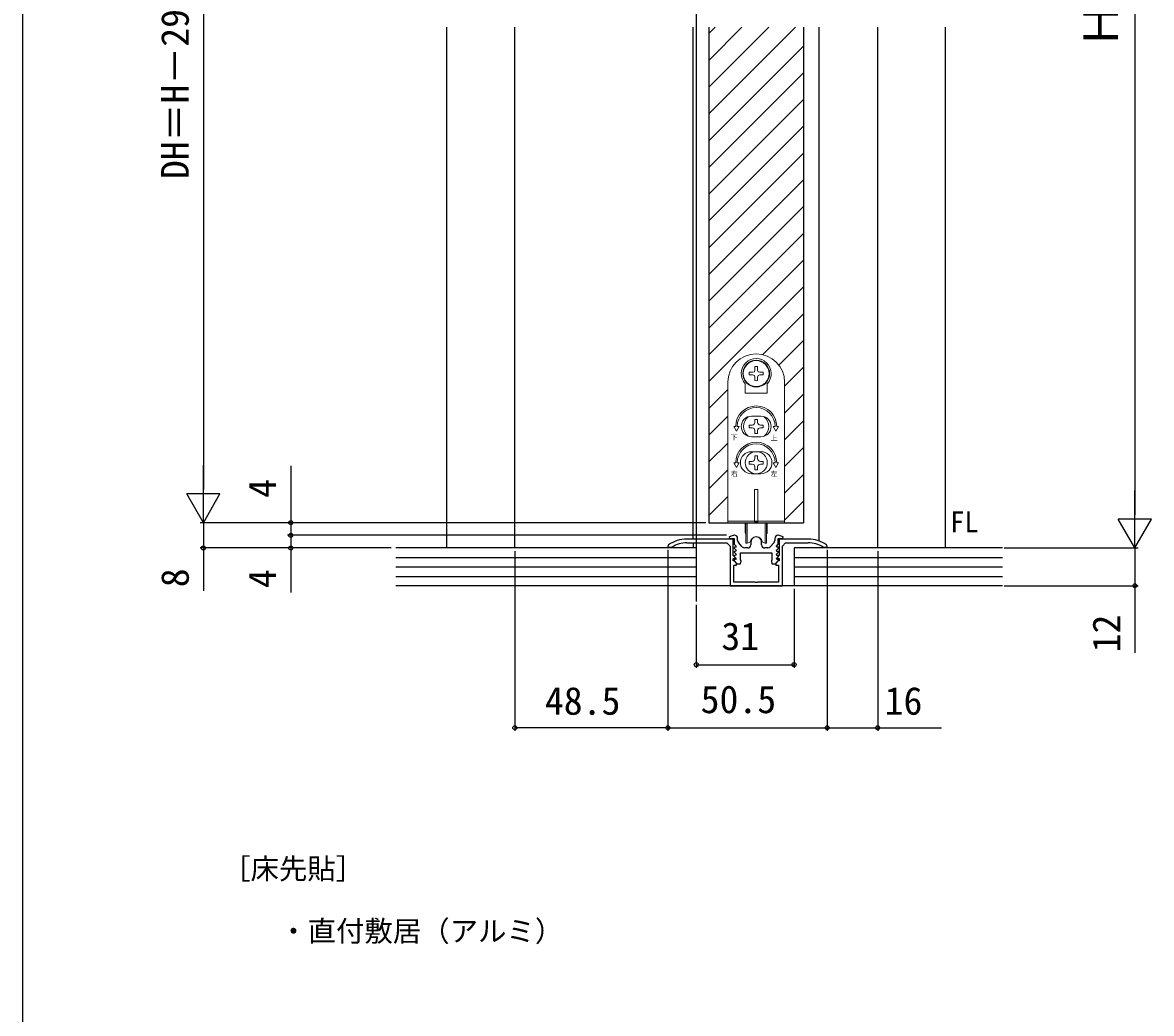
# Model space of a CAD drawing. Units: millimetres, scale not verified. Extents: x -525 to 525, y -783 to 779.
# Drawn here: x -525 to -167.3, y 18.2 to 332.3 of the extents above; entities that cross this region are included whole.
import ezdxf
from ezdxf.enums import TextEntityAlignment as Align

# ---------------------------------------------------------------- set-up
doc = ezdxf.new("R2010")
doc.units = ezdxf.units.MM
doc.header["$LTSCALE"] = 4
for name, color, linetype in [('0-2_USER1', 3, 'Continuous'), ('0-3_YKK_11', 7, 'Continuous'), ('0-5_YKK_12', 2, 'Continuous'), ('0-8_YKK_D', 6, 'Continuous'), ('0-9_YKK_ZWAK', 7, 'Continuous'), ('0-A_YSS_K', 3, 'Continuous')]:
    doc.layers.add(name, color=color, linetype=linetype)
doc.layers.add('0-6_YKK_13', color=4, linetype='Continuous', lineweight=18)
doc.styles.add('ＭＳ ゴシック', font='')
doc.styles.get('ＭＳ ゴシック').set_extended_font_data('MS Gothic')

msp = doc.modelspace()

# ---------------------------------------------------------------- linework, layer by layer
at = {"layer": '0-3_YKK_11'}
for p, q in [((-298.403, 168.15), (-298.403, 168.766)), ((-286.603, 168.766), (-286.603, 168.15)), ((-296.901, 166.097), (-298.147, 167.481)), ((-295.203, 165.766), (-296.158, 165.766)), ((-294.203, 167.566), (-294.203, 166.766)), ((-290.803, 166.766), (-290.803, 167.566)), ((-288.849, 165.766), (-289.803, 165.766)), ((-286.86, 167.481), (-288.106, 166.097))]:
    msp.add_line(p, q, dxfattribs=at)
for points in [[(-276.003, 168.566), (-285.203, 168.566), (-285.203, 163.366), (-285.838, 162.732), (-285.686, 162.366), (-285.203, 162.366), (-285.203, 161.666), (-285.603, 161.666), (-286.303, 160.966), (-286.303, 160.266), (-285.403, 160.266), (-285.403, 154.966), (-292.045, 154.966), (-292.228, 154.846), (-292.778, 154.846), (-292.962, 154.966), (-299.603, 154.966), (-299.603, 160.266), (-298.703, 160.266), (-298.703, 160.966), (-299.403, 161.666), (-299.803, 161.666), (-299.803, 162.366), (-299.321, 162.366), (-299.169, 162.732), (-299.803, 163.366), (-299.803, 168.566), (-314.503, 168.566)], [(-299.403, 169.766), (-299.503, 169.766), (-301.036, 169.275), (-300.957, 168.766), (-299.503, 168.766), (-299.503, 166.966), (-298.892, 166.354), (-299.053, 165.966), (-299.415, 165.966), (-299.529, 165.691), (-298.892, 165.054), (-299.053, 164.666), (-299.415, 164.666), (-299.529, 164.391), (-298.892, 163.754), (-299.053, 163.366), (-299.415, 163.366), (-299.529, 163.091), (-298.892, 162.454), (-299.053, 162.066), (-299.416, 162.066), (-299.529, 161.792), (-298.503, 160.766), (-297.503, 160.766), (-297.316, 161.73), (-297.503, 162.008), (-297.503, 164.266)], [(-297.503, 164.266), (-287.503, 164.266), (-287.503, 162.008), (-287.691, 161.73), (-287.503, 160.766), (-286.503, 160.766), (-285.478, 161.792), (-285.591, 162.066), (-285.954, 162.066), (-286.115, 162.454), (-285.478, 163.091), (-285.592, 163.366), (-285.954, 163.366), (-286.115, 163.754), (-285.478, 164.391), (-285.592, 164.666), (-285.954, 164.666), (-286.115, 165.054), (-285.478, 165.691), (-285.592, 165.966), (-285.954, 165.966), (-286.115, 166.354), (-285.503, 166.966), (-285.503, 168.766), (-284.05, 168.766), (-283.971, 169.275), (-285.503, 169.766), (-285.603, 169.766)], [(-320.293, 166.72), (-320.503, 166.312), (-320.503, 165.966), (-319.353, 165.966), (-319.193, 166.013)], [(-314.503, 167.366), (-301.803, 167.366), (-300.803, 166.366), (-300.803, 153.766)], [(-300.803, 153.766), (-284.203, 153.766), (-284.203, 166.366), (-283.203, 167.366), (-276.003, 167.366)], [(-271.314, 166.013), (-271.154, 165.966), (-270.003, 165.966), (-270.003, 166.312), (-270.214, 166.72)]]:
    msp.add_lwpolyline(points, dxfattribs=at)
for centre, radius, start, end in [((-314.503, 158.566), 10, 90, 125.37654), ((-299.403, 168.766), 1, 0.00001, 89.99999), ((-297.403, 168.15), 1, 180.00001, 221.98721), ((-292.503, 167.566), 1.7, 359.99999, 180.00001), ((-287.603, 168.15), 1, 318.01279, 359.99999), ((-285.603, 168.766), 1, 90.00001, 179.99999), ((-276.003, 158.566), 10, 54.62346, 90), ((-314.503, 158.566), 8.8, 89.99999, 122.20423), ((-296.158, 166.766), 1, 221.98723, 270.00001), ((-295.203, 166.766), 1, 270.00001, 359.99999), ((-289.803, 166.766), 1, 180.00001, 269.99999), ((-288.849, 166.766), 1, 269.99999, 318.01277), ((-276.003, 158.566), 8.8, 57.79577, 90.00001)]:
    msp.add_arc(centre, radius, start, end, dxfattribs=at)
at = {"layer": '0-5_YKK_12'}
for p, q in [((-311.503, 546.266), (-311.503, 148.766)), ((-390.502, 165.766), (-390.502, 330.766)), ((-369.003, 165.766), (-369.003, 330.766)), ((-312.503, 168.566), (-312.503, 330.766)), ((-307.503, 330.766), (-307.503, 173.77)), ((-307.503, 328.78), (-305.517, 330.766)), ((-307.503, 320.295), (-297.032, 330.766)), ((-307.503, 311.81), (-288.547, 330.766)), ((-307.503, 303.324), (-280.061, 330.766)), ((-277.503, 330.766), (-277.503, 173.77)), ((-272.503, 167.928), (-272.503, 330.766)), ((-254.003, 165.766), (-254.003, 330.766)), ((-232.505, 165.766), (-232.505, 330.766)), ((-307.503, 294.839), (-277.503, 324.839)), ((-307.503, 286.354), (-277.503, 316.354)), ((-307.503, 277.868), (-277.503, 307.868)), ((-307.503, 269.383), (-277.503, 299.383)), ((-307.503, 260.898), (-277.503, 290.898)), ((-307.503, 252.413), (-277.503, 282.413)), ((-307.503, 243.927), (-277.503, 273.927)), ((-307.503, 235.442), (-277.503, 265.442)), ((-307.503, 226.957), (-277.503, 256.957)), ((-307.503, 218.472), (-277.503, 248.472)), ((-290.456, 227.034), (-277.503, 239.986)), ((-285.317, 223.687), (-277.503, 231.501)), ((-283.503, 217.016), (-277.503, 223.016)), ((-307.503, 209.986), (-301.503, 215.986)), ((-283.503, 208.53), (-277.503, 214.53)), ((-307.503, 201.501), (-301.503, 207.501)), ((-283.503, 200.045), (-277.503, 206.045)), ((-307.503, 193.016), (-301.503, 199.016)), ((-283.503, 191.56), (-277.503, 197.56)), ((-307.503, 184.53), (-301.503, 190.53)), ((-283.503, 183.075), (-277.503, 189.075)), ((-307.503, 176.045), (-301.503, 182.045)), ((-283.503, 174.589), (-277.503, 180.589)), ((-307.503, 173.77), (-277.503, 173.77)), ((-312.519, 167.366), (-312.519, 165.766))]:
    msp.add_line(p, q, dxfattribs=at)
at = {"layer": '0-6_YKK_13'}
for p, q in [((-292.922, 222.144), (-293.072, 221.588)), ((-292.903, 223.234), (-292.922, 222.144)), ((-292.103, 223.234), (-292.084, 222.144)), ((-292.084, 222.144), (-291.935, 221.588)), ((-301.503, 218.27), (-301.503, 181.27)), ((-291.379, 221.439), (-291.935, 221.588)), ((-291.379, 220.601), (-291.935, 220.452)), ((-290.289, 221.42), (-291.379, 221.439)), ((-290.289, 220.62), (-291.379, 220.601)), ((-283.503, 181.27), (-283.503, 218.27)), ((-296.003, 214.82), (-296.003, 217.808)), ((-296.003, 214.82), (-289.003, 214.82)), ((-289.003, 214.82), (-289.003, 217.808)), ((-291.003, 207.52), (-294.003, 207.52)), ((-299.619, 204.27), (-299.003, 204.27)), ((-298.753, 202.77), (-299.619, 204.27)), ((-298.753, 202.77), (-297.887, 204.27)), ((-298.503, 204.27), (-297.887, 204.27)), ((-293.823, 204.71), (-294.703, 204.71)), ((-294.703, 204.71), (-294.703, 203.83)), ((-292.943, 206.47), (-292.943, 205.59)), ((-292.063, 206.47), (-292.943, 206.47)), ((-292.063, 205.59), (-292.063, 206.47)), ((-290.303, 204.71), (-291.183, 204.71)), ((-290.303, 203.83), (-290.303, 204.71)), ((-286.503, 204.27), (-287.119, 204.27)), ((-286.253, 202.77), (-287.119, 204.27)), ((-294.703, 203.83), (-293.823, 203.83)), ((-291.003, 201.02), (-294.003, 201.02)), ((-292.943, 202.95), (-292.943, 202.07)), ((-292.943, 202.07), (-292.063, 202.07)), ((-292.063, 202.07), (-292.063, 202.95)), ((-291.183, 203.83), (-290.303, 203.83)), ((-293.823, 193.21), (-294.703, 193.21)), ((-294.703, 193.21), (-294.703, 192.33)), ((-294.003, 196.27), (-291.003, 196.27)), ((-292.943, 194.97), (-292.943, 194.09)), ((-292.063, 194.97), (-292.943, 194.97)), ((-292.063, 194.09), (-292.063, 194.97)), ((-290.303, 193.21), (-291.183, 193.21)), ((-290.303, 192.33), (-290.303, 193.21)), ((-299.619, 192.77), (-299.003, 192.77)), ((-298.753, 191.27), (-299.619, 192.77)), ((-298.753, 191.27), (-297.887, 192.77)), ((-298.503, 192.77), (-297.887, 192.77)), ((-294.703, 192.33), (-293.823, 192.33)), ((-292.943, 191.45), (-292.943, 190.57)), ((-292.943, 190.57), (-292.063, 190.57)), ((-292.063, 190.57), (-292.063, 191.45)), ((-291.183, 192.33), (-290.303, 192.33)), ((-286.253, 191.27), (-287.119, 192.77)), ((-286.503, 192.77), (-287.119, 192.77)), ((-286.253, 191.27), (-285.387, 192.77)), ((-285.387, 192.77), (-286.003, 192.77)), ((-294.003, 189.27), (-291.003, 189.27)), ((-293.003, 184.27), (-292.003, 184.27)), ((-293.003, 174.07), (-293.003, 184.27)), ((-292.003, 184.27), (-292.003, 174.07)), ((-301.503, 181.27), (-301.503, 173.77)), ((-301.503, 174.27), (-283.503, 174.27)), ((-296.003, 170.521), (-296.003, 173.77)), ((-295.753, 167.27), (-295.753, 173.77)), ((-295.353, 167.27), (-295.353, 173.77)), ((-292.003, 174.07), (-293.003, 174.07)), ((-289.653, 167.27), (-289.653, 173.77)), ((-289.003, 173.77), (-289.003, 170.521)), ((-295.756, 170.226), (-295.753, 170.226)), ((-295.753, 170.27), (-295.753, 167.27)), ((-289.253, 167.27), (-289.253, 170.27)), ((-289.253, 170.226), (-289.251, 170.226)), ((-295.353, 167.27), (-295.753, 167.27)), ((-295.353, 167.27), (-294.734, 167.495)), ((-289.653, 167.27), (-290.273, 167.495))]:
    msp.add_line(p, q, dxfattribs=at)
for points in [[(-294.718, 221.42), (-293.628, 221.439), (-293.072, 221.588)], [(-294.718, 220.62), (-293.628, 220.601), (-293.072, 220.452)], [(-292.903, 218.805), (-292.922, 219.895), (-293.072, 220.452)], [(-292.103, 218.805), (-292.084, 219.895), (-291.935, 220.452)], [(-286.253, 202.77), (-285.387, 204.27), (-286.003, 204.27)], [(-283.503, 181.27), (-283.503, 173.77), (-301.503, 173.77)], [(-289.253, 173.77), (-289.253, 167.27), (-289.653, 167.27)]]:
    msp.add_lwpolyline(points, dxfattribs=at)
for centre, radius in [((-292.503, 221.02), 4.25), ((-292.503, 221.02), 4.1), ((-292.503, 192.77), 3.5)]:
    msp.add_circle(centre, radius, dxfattribs=at)
for centre, radius, start, end in [((-292.503, 218.27), 9, 0, 180), ((-292.503, 221.02), 4.75, 317.4631, 222.5369), ((-292.503, 221.02), 2.25, 79.75965, 100.24035), ((-292.503, 221.02), 2.25, 169.75965, 190.24035), ((-292.503, 221.02), 2.25, 259.75965, 280.24035), ((-292.503, 221.02), 2.25, 349.75965, 10.24035), ((-292.503, 204.27), 6.5, 0, 180), ((-292.503, 204.27), 6, 0, 180), ((-294.003, 204.27), 3.25, 90, 270), ((-291.003, 204.27), 3.25, 270, 90), ((-292.503, 204.27), 4, 129.83844, 230.16156), ((-293.823, 205.59), 0.88, 270, 0), ((-291.183, 205.59), 0.88, 180, 270), ((-292.503, 204.27), 4, 309.83844, 50.16156), ((-293.823, 202.95), 0.88, 0, 90), ((-291.183, 202.95), 0.88, 90, 180), ((-292.503, 192.77), 6.5, 0, 180), ((-292.503, 192.77), 6, 0, 180), ((-294.003, 192.77), 3.5, 90, 270), ((-293.823, 194.09), 0.88, 270, 0), ((-291.183, 194.09), 0.88, 180, 270), ((-291.003, 192.77), 3.5, 270, 90), ((-293.823, 191.45), 0.88, 0, 90), ((-291.183, 191.45), 0.88, 90, 180), ((-295.703, 170.521), 0.3, 180, 260), ((-292.503, 167.27), 2, 16.15012, 163.84988), ((-289.303, 170.521), 0.3, 280, 0), ((-294.905, 167.965), 0.5, 290, 343.84988), ((-290.102, 167.965), 0.5, 196.15012, 250)]:
    msp.add_arc(centre, radius, start, end, dxfattribs=at)
at = {"layer": '0-8_YKK_D'}
for p, q in [((-172.505, 488.266), (-172.505, 176.266)), ((-467.694, 467.266), (-467.694, 184.27)), ((-467.694, 173.77), (-467.694, 191.956)), ((-440, 191.791), (-440, 173.77)), ((-467.694, 173.77), (-472.944, 182.863)), ((-462.444, 182.863), (-472.944, 182.863)), ((-467.694, 173.77), (-462.444, 182.863)), ((-172.505, 165.766), (-172.505, 183.953)), ((-309.503, 173.77), (-468.694, 173.77)), ((-308.503, 173.77), (-468.694, 173.77)), ((-309.503, 173.77), (-441, 173.77)), ((-440, 173.77), (-440, 169.766)), ((-172.505, 165.766), (-177.755, 174.86)), ((-167.255, 174.86), (-177.755, 174.86)), ((-172.505, 165.766), (-167.255, 174.86)), ((-301.9, 169.766), (-441, 169.766)), ((-301.9, 169.766), (-441, 169.766)), ((-408.141, 165.766), (-468.694, 165.766)), ((-409.141, 165.766), (-441, 165.766)), ((-369.003, 164.766), (-369.003, 107.766)), ((-320.503, 165.166), (-320.503, 107.766)), ((-320.503, 165.166), (-320.503, 107.766)), ((-270.003, 165.166), (-270.003, 107.766)), ((-270.003, 165.166), (-270.003, 107.766)), ((-254.003, 164.766), (-254.003, 107.766)), ((-213.95, 165.766), (-171.505, 165.766)), ((-213.95, 165.766), (-171.505, 165.766)), ((-280.519, 152.766), (-280.519, 127.766)), ((-213.95, 153.766), (-171.505, 153.766)), ((-311.503, 147.766), (-311.503, 127.766)), ((-311.503, 128.766), (-280.519, 128.766)), ((-320.503, 108.766), (-369.003, 108.766)), ((-320.503, 108.766), (-270.003, 108.766))]:
    msp.add_line(p, q, dxfattribs=at)
for points in [[(-467.694, 173.77), (-467.694, 165.766), (-467.694, 152.125)], [(-440, 169.766), (-440, 165.766), (-440, 151.648)], [(-172.505, 165.766), (-172.505, 153.766), (-172.505, 132.489)], [(-270.003, 108.766), (-254.003, 108.766), (-233.794, 108.766)]]:
    msp.add_lwpolyline(points, dxfattribs=at)
for centre in [(-440, 173.77), (-440, 169.766), (-440, 169.766), (-467.694, 165.766), (-440, 165.766), (-172.505, 153.766), (-311.503, 128.766), (-280.519, 128.766), (-369.003, 108.766), (-320.503, 108.766), (-320.503, 108.766), (-270.003, 108.766), (-270.003, 108.766), (-254.003, 108.766)]:
    msp.add_circle(centre, 0.637, dxfattribs=at)
at = {"layer": '0-9_YKK_ZWAK'}
msp.add_line((-525, 746.6), (-525, -783.4), dxfattribs=at)
at = {"layer": '0-A_YSS_K'}
for p, q in [((-311.519, 165.766), (-406.701, 165.766)), ((-311.519, 165.766), (-311.519, 153.766)), ((-214.438, 165.766), (-280.519, 165.766)), ((-280.519, 165.766), (-280.519, 153.766)), ((-406.701, 162.766), (-311.519, 162.766)), ((-280.519, 162.766), (-214.438, 162.766)), ((-406.701, 159.766), (-311.519, 159.766)), ((-280.519, 159.766), (-214.438, 159.766)), ((-406.701, 156.766), (-311.519, 156.766)), ((-280.519, 156.766), (-214.438, 156.766)), ((-214.438, 153.766), (-406.701, 153.766))]:
    msp.add_line(p, q, dxfattribs=at)

# ---------------------------------------------------------------- texts
at = {"layer": '0-2_USER1', "style": 'ＭＳ ゴシック'}
for s, p in [('FL', (-231.023, 168.766)), ('［床先貼］', (-461.753, 58.801)), ('・直付敷居（アルミ）', (-443.651, 39.056))]:
    msp.add_text(s, height=6.598, dxfattribs=at).set_placement(p, align=Align.BOTTOM_LEFT)
at = {"layer": '0-6_YKK_13', "style": 'ＭＳ ゴシック'}
for s, p in [('下', (-300.595, 199.553)), ('上', (-287.921, 199.384)), ('右', (-300.486, 188.028)), ('左', (-287.945, 187.992))]:
    msp.add_text(s, height=1.558, dxfattribs=at).set_placement(p, align=Align.BOTTOM_LEFT)
at = {"layer": '0-8_YKK_D', "style": 'ＭＳ ゴシック'}
for s, height, p in [('DH＝H－29', 8.798, (-469.694, 282.643)), ('Ｈ', 11, (-174.505, 323.914)), ('4', 8.798, (-442, 181.609)), ('8', 8.798, (-469.694, 153.307)), ('4', 8.798, (-442, 153.035)), ('12', 8.798, (-174.505, 132.648))]:
    msp.add_text(s, height=height, rotation=90, dxfattribs=at).set_placement(p, align=Align.BOTTOM_LEFT)
for s, p in [('31', (-303.545, 130.766)), ('50.5', (-310.117, 110.766)), ('48.5', (-359.481, 110.266)), ('16', (-251.794, 110.266))]:
    msp.add_text(s, height=8.798, dxfattribs=at).set_placement(p, align=Align.BOTTOM_LEFT)

doc.saveas('drawing.dxf')
